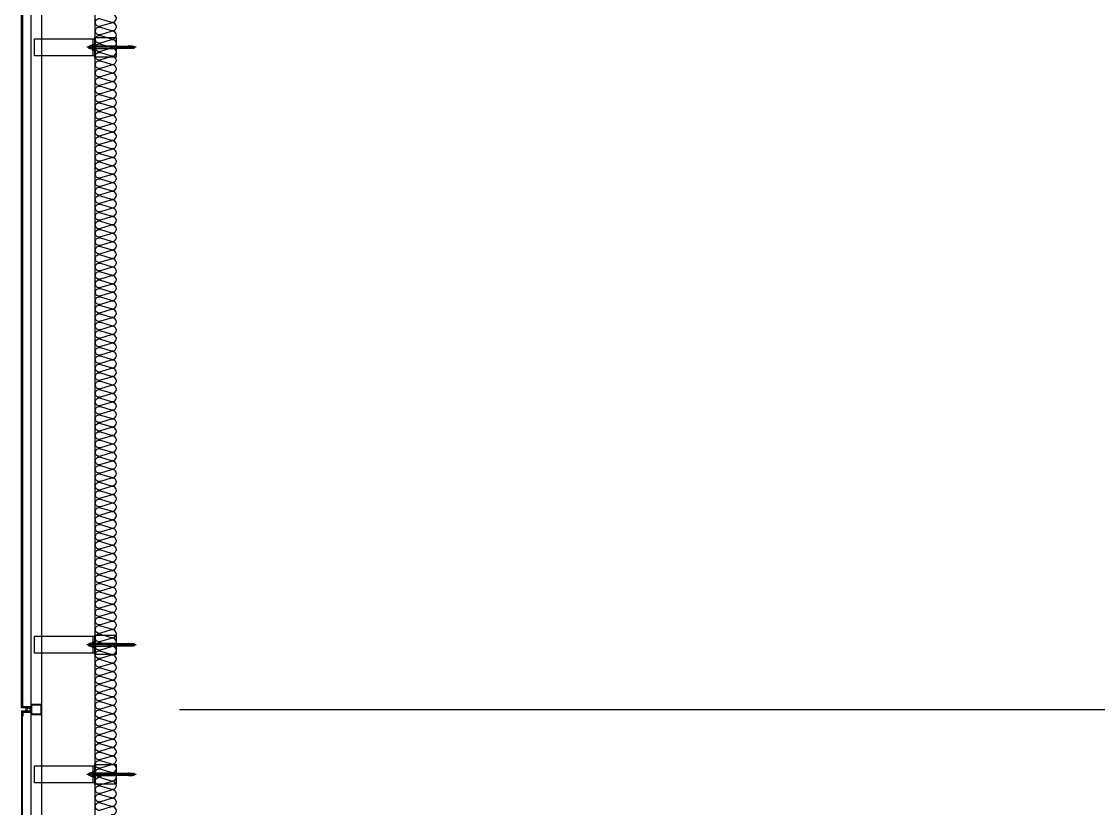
# Model space of a CAD drawing. Header units: millimetres. Extents: x 17311 to 801382, y -242618 to -104888.
# Drawn here: x 705311 to 710421, y -161699 to -157965 of the extents above; entities that cross this region are included whole.
import ezdxf

# ---------------------------------------------------------------- set-up
doc = ezdxf.new("R2010")
doc.units = ezdxf.units.MM
doc.header["$LTSCALE"] = 250
for name, color, linetype in [('A-ETC-8', 8, 'Continuous'), ('A-FIN', 6, 'Continuous'), ('ISL', 251, 'Continuous')]:
    doc.layers.add(name, color=color, linetype=linetype)

# ---------------------------------------------------------------- blocks, each defined once
blk = doc.blocks.new('A$C632c858f')
at = {"layer": 'A-ETC-8'}
blk.add_arc((-2.8, 0), 24, 341.8248, 18.1752, dxfattribs=at)
blk.add_ellipse((34, 0), major_axis=(7.59, 0), ratio=0.987937, dxfattribs=at)
blk = doc.blocks.new('A$Cae507117')
at = {"layer": 'A-ETC-8'}
for points in [[(-50, 0), (-50, -50), (0, -50), (0, 0)], [(-46.8, -3.2), (-46.8, -46.8), (-3.2, -46.8), (-3.2, -3.2)]]:
    blk.add_lwpolyline(points, close=True, dxfattribs=at)
blk = doc.blocks.new('너트 M12')
for p, q in [((-9, 0), (9, 0)), ((-9.5, -9), (-9.5, -0.5)), ((9, -9.5), (-9, -9.5)), ((0, -8.3), (0, -1.2)), ((9.5, -0.5), (9.5, -9))]:
    blk.add_line(p, q)
for centre, start, end in [((-9, -0.5), 90, 180), ((-9, -9), 180, 270), ((9, -0.5), 0, 90), ((9, -9), 270, 0)]:
    blk.add_arc(centre, 0.5, start, end)
at = {"extrusion": (0, 0, -1)}
for centre, major_axis, ratio, start_param, end_param in [((-4.8, -0.9), (-4.75, 0.31), 0.185359, -0.024388, 3.141593), ((4.8, -0.9), (4.75, 0.31), 0.185108, 3.141593, 6.30754), ((-4.8, -8.6), (4.75, 0.31), 0.187111, 0, 3.166211), ((4.8, -8.6), (-4.75, 0.31), 0.185991, 3.117121, 6.283185)]:
    blk.add_ellipse(centre, major_axis=major_axis, ratio=ratio, start_param=start_param, end_param=end_param, dxfattribs=at)
blk = doc.blocks.new('A$C5ebcaad0')
at = {"layer": 'A-ETC-8'}
for p, q in [((-449, -225), (-214, -225)), ((-439, -220.5), (-439, -229.5)), ((-437, -219), (-437.5, -219)), ((-437.5, -231), (-437, -231)), ((-426, -220.5), (-437, -219)), ((-437, -231), (-426, -229.5)), ((-431.6, -219.7), (-431.6, -221.5)), ((-431.6, -228.5), (-431.6, -230.2)), ((-431.1, -222.3), (-429.3, -223.5)), ((-431.1, -227.7), (-429.3, -226.5)), ((-415.6, -218.7), (-430.6, -218.7)), ((-430.6, -231.2), (-415.6, -231.2)), ((-421.1, -224), (-427.7, -224)), ((-421.1, -226), (-427.7, -226)), ((-426, -220.5), (-412, -220.5)), ((-426, -229.5), (-412, -229.5)), ((-420.6, -223.5), (-420.6, -223)), ((-420.6, -227), (-420.6, -226.5)), ((-416.6, -227), (-416.6, -223)), ((-415.6, -218.7), (-412.6, -218.7)), ((-415.6, -231.2), (-412.6, -231.2)), ((-412.6, -218.7), (-412.6, -231.2)), ((-412, -231), (-412, -219)), ((-409, -219), (-412, -219)), ((-412, -231), (-409, -231)), ((-409, -231), (-409, -219)), ((-355, -219), (-409, -219)), ((-409, -231), (-355, -231)), ((-355, -219), (-245.5, -219)), ((-245.5, -231), (-355, -231)), ((-234.2, -229.5), (-224, -229.5)), ((-234, -219), (-225.5, -219)), ((-234, -220.5), (-224, -220.5)), ((-234, -231), (-225.5, -231)), ((-225.5, -231), (-225.5, -219)), ((-224, -220.5), (-225.5, -219)), ((-224, -229.5), (-225.5, -231)), ((-224, -229.5), (-224, -220.5))]:
    blk.add_line(p, q, dxfattribs=at)
for points in [[(-255, -180.5), (-255, -269.5), (-355, -269.5), (-355, -180.5)], [(33.5, -185), (-251.5, -185), (-251.5, -265), (33.5, -265)], [(-251.5, -265), (-245.5, -265), (-245.5, -185), (-251.5, -185)], [(-245.5, -210), (-245.5, -240), (-243.5, -240), (-243.5, -210)]]:
    blk.add_lwpolyline(points, close=True, dxfattribs=at)
blk.add_lwpolyline([(-251.5, -177.5), (-251.5, -272.5, -0.414214), (-252.5, -273.5), (-255, -273.5), (-255, -176.5), (-252.5, -176.5, -0.414214)], format="xyb", close=True, dxfattribs=at)
for centre, radius, start, end in [((-437.5, -220.5), 1.5, 90, 180), ((-437.5, -229.5), 1.5, 180, 270), ((-430.6, -219.7), 1, 90, 180), ((-430.6, -221.5), 1, 180, 236.3099), ((-430.6, -228.5), 1, 123.6901, 180), ((-430.6, -230.2), 1, 180, 270), ((-427.7, -221), 3, 236.3099, 270), ((-427.7, -229), 3, 90, 123.6901), ((-421.1, -223.5), 0.5, 270, 0), ((-421.1, -226.5), 0.5, 0, 90), ((-418.6, -223), 2, 90, 180), ((-418.6, -227), 2, 180, 270), ((-418.6, -223), 2, 0, 90), ((-418.6, -227), 2, 270, 0)]:
    blk.add_arc(centre, radius, start, end, dxfattribs=at)
at = {"layer": 'A-ETC-8', "xscale": -1, "rotation": 90}
blk.add_blockref('너트 M12', (-243.5, -225), dxfattribs=at)

msp = doc.modelspace()

# ---------------------------------------------------------------- linework, layer by layer
at = {"layer": 'A-ETC-8'}
for p, q in [((705355.7, -200799.5), (705355.7, -154461.7)), ((705405.7, -154461.7), (705405.7, -200799.5))]:
    msp.add_line(p, q, dxfattribs=at)
for points in [[(705318.7, -161218), (705353.7, -161218), (705353.7, -161229), (705355.7, -161229), (705355.7, -161216), (705320.3, -161216, 0.226541), (705316.7, -161212.3), (705316.7, -161197.6), (705314.7, -161197.6), (705314.7, -161214, -0.414214)], [(705318.7, -161241), (705353.7, -161241), (705353.7, -161230), (705355.7, -161230), (705355.7, -161243), (705320.3, -161243, -0.226541), (705316.7, -161246.6), (705316.7, -161261.3), (705314.7, -161261.3), (705314.7, -161245, 0.414214)]]:
    msp.add_lwpolyline(points, format="xyb", close=True, dxfattribs=at)
at = {"layer": 'A-FIN'}
msp.add_line((706060.7, -161229.5), (712160.7, -161229.5), dxfattribs=at)
for points in [[(705351.7, -161218), (705351.7, -161222), (705310.7, -161222), (705310.7, -157787), (705351.7, -157787), (705351.7, -157791), (705314.7, -157791), (705314.7, -161218), (705351.7, -161218)], [(705351.7, -161241), (705351.7, -161237), (705310.7, -161237), (705310.7, -165222), (705351.7, -165222), (705351.7, -165218), (705314.7, -165218), (705314.7, -161241), (705351.7, -161241)]]:
    msp.add_lwpolyline(points, close=True, dxfattribs=at)
at = {"layer": 'ISL'}
msp.add_line((705660.7, -203729.5), (705660.7, -154479.5), dxfattribs=at)
msp.add_lwpolyline([(705736.4, -161727.1, 1.372593), (705736.4, -161691.8), (705684.9, -161707.1, -0.509267), (705660.7, -161689.5, -0.509267), (705684.9, -161671.8), (705736.4, -161687.1, 1.372593), (705736.4, -161651.8), (705684.9, -161667.1, -0.509267), (705660.7, -161649.5, -0.509267), (705684.9, -161631.8), (705736.4, -161647.1, 1.372593), (705736.4, -161611.8), (705684.9, -161627.1, -0.509267), (705660.7, -161609.5, -0.509267), (705684.9, -161591.8), (705736.4, -161607.1, 1.372593), (705736.4, -161571.8), (705684.9, -161587.1, -0.509267), (705660.7, -161569.5, -0.509267), (705684.9, -161551.8), (705736.4, -161567.1, 1.372593), (705736.4, -161531.8), (705684.9, -161547.1, -0.509267), (705660.7, -161529.5, -0.509267), (705684.9, -161511.8), (705736.4, -161527.1, 1.372593), (705736.4, -161491.8), (705684.9, -161507.1, -0.509267), (705660.7, -161489.5, -0.509267), (705684.9, -161471.8), (705736.4, -161487.1, 1.372593), (705736.4, -161451.8), (705684.9, -161467.1, -0.509267), (705660.7, -161449.5, -0.509267), (705684.9, -161431.8), (705736.4, -161447.1, 1.372593), (705736.4, -161411.8), (705684.9, -161427.1, -0.509267), (705660.7, -161409.5, -0.509267), (705684.9, -161391.8), (705736.4, -161407.1, 1.372593), (705736.4, -161371.8), (705684.9, -161387.1, -0.509267), (705660.7, -161369.5, -0.509267), (705684.9, -161351.8), (705736.4, -161367.1, 1.372593), (705736.4, -161331.8), (705684.9, -161347.1, -0.509267), (705660.7, -161329.5, -0.509267), (705684.9, -161311.8), (705736.4, -161327.1, 1.372593), (705736.4, -161291.8), (705684.9, -161307.1, -0.509267), (705660.7, -161289.5, -0.509267), (705684.9, -161271.8), (705736.4, -161287.1, 1.372593), (705736.4, -161251.8), (705684.9, -161267.1, -0.509267), (705660.7, -161249.5, -0.509267), (705684.9, -161231.8), (705736.4, -161247.1, 1.372593), (705736.4, -161211.8), (705684.9, -161227.1, -0.509267), (705660.7, -161209.5, -0.509267), (705684.9, -161191.8), (705736.4, -161207.1, 1.372593), (705736.4, -161171.8), (705684.9, -161187.1, -0.509267), (705660.7, -161169.5, -0.509267), (705684.9, -161151.8), (705736.4, -161167.1, 1.372593), (705736.4, -161131.8), (705684.9, -161147.1, -0.509267), (705660.7, -161129.5, -0.509267), (705684.9, -161111.8), (705736.4, -161127.1, 1.372593), (705736.4, -161091.8), (705684.9, -161107.1, -0.509267), (705660.7, -161089.5, -0.509267), (705684.9, -161071.8), (705736.4, -161087.1, 1.372593), (705736.4, -161051.8), (705684.9, -161067.1, -0.509267), (705660.7, -161049.5, -0.509267), (705684.9, -161031.8), (705736.4, -161047.1, 1.372593), (705736.4, -161011.8), (705684.9, -161027.1, -0.509267), (705660.7, -161009.5, -0.509267), (705684.9, -160991.8), (705736.4, -161007.1, 1.372593), (705736.4, -160971.8), (705684.9, -160987.1, -0.509267), (705660.7, -160969.5, -0.509267), (705684.9, -160951.8), (705736.4, -160967.1, 1.372593), (705736.4, -160931.8), (705684.9, -160947.1, -0.509267), (705660.7, -160929.5, -0.509267), (705684.9, -160911.8), (705736.4, -160927.1, 1.372593), (705736.4, -160891.8), (705684.9, -160907.1, -0.509267), (705660.7, -160889.5, -0.509267), (705684.9, -160871.8), (705736.4, -160887.1, 1.372593), (705736.4, -160851.8), (705684.9, -160867.1, -0.509267), (705660.7, -160849.5, -0.509267), (705684.9, -160831.8), (705736.4, -160847.1, 1.372593), (705736.4, -160811.8), (705684.9, -160827.1, -0.509267), (705660.7, -160809.5, -0.509267), (705684.9, -160791.8), (705736.4, -160807.1, 1.372593), (705736.4, -160771.8), (705684.9, -160787.1, -0.509267), (705660.7, -160769.5, -0.509267), (705684.9, -160751.8), (705736.4, -160767.1, 1.372593), (705736.4, -160731.8), (705684.9, -160747.1, -0.509267), (705660.7, -160729.5, -0.509267), (705684.9, -160711.8), (705736.4, -160727.1, 1.372593), (705736.4, -160691.8), (705684.9, -160707.1, -0.509267), (705660.7, -160689.5, -0.509267), (705684.9, -160671.8), (705736.4, -160687.1, 1.372593), (705736.4, -160651.8), (705684.9, -160667.1, -0.509267), (705660.7, -160649.5, -0.509267), (705684.9, -160631.8), (705736.4, -160647.1, 1.372593), (705736.4, -160611.8), (705684.9, -160627.1, -0.509267), (705660.7, -160609.5, -0.509267), (705684.9, -160591.8), (705736.4, -160607.1, 1.372593), (705736.4, -160571.8), (705684.9, -160587.1, -0.509267), (705660.7, -160569.5, -0.509267), (705684.9, -160551.8), (705736.4, -160567.1, 1.372593), (705736.4, -160531.8), (705684.9, -160547.1, -0.509267), (705660.7, -160529.5, -0.509267), (705684.9, -160511.8), (705736.4, -160527.1, 1.372593), (705736.4, -160491.8), (705684.9, -160507.1, -0.509267), (705660.7, -160489.5, -0.509267), (705684.9, -160471.8), (705736.4, -160487.1, 1.372593), (705736.4, -160451.8), (705684.9, -160467.1, -0.509267), (705660.7, -160449.5, -0.509267), (705684.9, -160431.8), (705736.4, -160447.1, 1.372593), (705736.4, -160411.8), (705684.9, -160427.1, -0.509267), (705660.7, -160409.5, -0.509267), (705684.9, -160391.8), (705736.4, -160407.1, 1.372593), (705736.4, -160371.8), (705684.9, -160387.1, -0.509267), (705660.7, -160369.5, -0.509267), (705684.9, -160351.8), (705736.4, -160367.1, 1.372593), (705736.4, -160331.8), (705684.9, -160347.1, -0.509267), (705660.7, -160329.5, -0.509267), (705684.9, -160311.8), (705736.4, -160327.1, 1.372593), (705736.4, -160291.8), (705684.9, -160307.1, -0.509267), (705660.7, -160289.5, -0.509267), (705684.9, -160271.8), (705736.4, -160287.1, 1.372593), (705736.4, -160251.8), (705684.9, -160267.1, -0.509267), (705660.7, -160249.5, -0.509267), (705684.9, -160231.8), (705736.4, -160247.1, 1.372593), (705736.4, -160211.8), (705684.9, -160227.1, -0.509267), (705660.7, -160209.5, -0.509267), (705684.9, -160191.8), (705736.4, -160207.1, 1.372593), (705736.4, -160171.8), (705684.9, -160187.1, -0.509267), (705660.7, -160169.5, -0.509267), (705684.9, -160151.8), (705736.4, -160167.1, 1.372593), (705736.4, -160131.8), (705684.9, -160147.1, -0.509267), (705660.7, -160129.5, -0.509267), (705684.9, -160111.8), (705736.4, -160127.1, 1.372593), (705736.4, -160091.8), (705684.9, -160107.1, -0.509267), (705660.7, -160089.5, -0.509267), (705684.9, -160071.8), (705736.4, -160087.1, 1.372593), (705736.4, -160051.8), (705684.9, -160067.1, -0.509267), (705660.7, -160049.5, -0.509267), (705684.9, -160031.8), (705736.4, -160047.1, 1.372593), (705736.4, -160011.8), (705684.9, -160027.1, -0.509267), (705660.7, -160009.5, -0.509267), (705684.9, -159991.8), (705736.4, -160007.1, 1.372593), (705736.4, -159971.8), (705684.9, -159987.1, -0.509267), (705660.7, -159969.5, -0.509267), (705684.9, -159951.8), (705736.4, -159967.1, 1.372593), (705736.4, -159931.8), (705684.9, -159947.1, -0.509267), (705660.7, -159929.5, -0.509267), (705684.9, -159911.8), (705736.4, -159927.1, 1.372593), (705736.4, -159891.8), (705684.9, -159907.1, -0.509267), (705660.7, -159889.5, -0.509267), (705684.9, -159871.8), (705736.4, -159887.1, 1.372593), (705736.4, -159851.8), (705684.9, -159867.1, -0.509267), (705660.7, -159849.5, -0.509267), (705684.9, -159831.8), (705736.4, -159847.1, 1.372593), (705736.4, -159811.8), (705684.9, -159827.1, -0.509267), (705660.7, -159809.5, -0.509267), (705684.9, -159791.8), (705736.4, -159807.1, 1.372593), (705736.4, -159771.8), (705684.9, -159787.1, -0.509267), (705660.7, -159769.5, -0.509267), (705684.9, -159751.8), (705736.4, -159767.1, 1.372593), (705736.4, -159731.8), (705684.9, -159747.1, -0.509267), (705660.7, -159729.5, -0.509267), (705684.9, -159711.8), (705736.4, -159727.1, 1.372593), (705736.4, -159691.8), (705684.9, -159707.1, -0.509267), (705660.7, -159689.5, -0.509267), (705684.9, -159671.8), (705736.4, -159687.1, 1.372593), (705736.4, -159651.8), (705684.9, -159667.1, -0.509267), (705660.7, -159649.5, -0.509267), (705684.9, -159631.8), (705736.4, -159647.1, 1.372593), (705736.4, -159611.8), (705684.9, -159627.1, -0.509267), (705660.7, -159609.5, -0.509267), (705684.9, -159591.8), (705736.4, -159607.1, 1.372593), (705736.4, -159571.8), (705684.9, -159587.1, -0.509267), (705660.7, -159569.5, -0.509267), (705684.9, -159551.8), (705736.4, -159567.1, 1.372593), (705736.4, -159531.8), (705684.9, -159547.1, -0.509267), (705660.7, -159529.5, -0.509267), (705684.9, -159511.8), (705736.4, -159527.1, 1.372593), (705736.4, -159491.8), (705684.9, -159507.1, -0.509267), (705660.7, -159489.5, -0.509267), (705684.9, -159471.8), (705736.4, -159487.1, 1.372593), (705736.4, -159451.8), (705684.9, -159467.1, -0.509267), (705660.7, -159449.5, -0.509267), (705684.9, -159431.8), (705736.4, -159447.1, 1.372593), (705736.4, -159411.8), (705684.9, -159427.1, -0.509267), (705660.7, -159409.5, -0.509267), (705684.9, -159391.8), (705736.4, -159407.1, 1.372593), (705736.4, -159371.8), (705684.9, -159387.1, -0.509267), (705660.7, -159369.5, -0.509267), (705684.9, -159351.8), (705736.4, -159367.1, 1.372593), (705736.4, -159331.8), (705684.9, -159347.1, -0.509267), (705660.7, -159329.5, -0.509267), (705684.9, -159311.8), (705736.4, -159327.1, 1.372593), (705736.4, -159291.8), (705684.9, -159307.1, -0.509267), (705660.7, -159289.5, -0.509267), (705684.9, -159271.8), (705736.4, -159287.1, 1.372593), (705736.4, -159251.8), (705684.9, -159267.1, -0.509267), (705660.7, -159249.5, -0.509267), (705684.9, -159231.8), (705736.4, -159247.1, 1.372593), (705736.4, -159211.8), (705684.9, -159227.1, -0.509267), (705660.7, -159209.5, -0.509267), (705684.9, -159191.8), (705736.4, -159207.1, 1.372593), (705736.4, -159171.8), (705684.9, -159187.1, -0.509267), (705660.7, -159169.5, -0.509267), (705684.9, -159151.8), (705736.4, -159167.1, 1.372593), (705736.4, -159131.8), (705684.9, -159147.1, -0.509267), (705660.7, -159129.5, -0.509267), (705684.9, -159111.8), (705736.4, -159127.1, 1.372593), (705736.4, -159091.8), (705684.9, -159107.1, -0.509267), (705660.7, -159089.5, -0.509267), (705684.9, -159071.8), (705736.4, -159087.1, 1.372593), (705736.4, -159051.8), (705684.9, -159067.1, -0.509267), (705660.7, -159049.5, -0.509267), (705684.9, -159031.8), (705736.4, -159047.1, 1.372593), (705736.4, -159011.8), (705684.9, -159027.1, -0.509267), (705660.7, -159009.5, -0.509267), (705684.9, -158991.8), (705736.4, -159007.1, 1.372593), (705736.4, -158971.8), (705684.9, -158987.1, -0.509267), (705660.7, -158969.5, -0.509267), (705684.9, -158951.8), (705736.4, -158967.1, 1.372593), (705736.4, -158931.8), (705684.9, -158947.1, -0.509267), (705660.7, -158929.5, -0.509267), (705684.9, -158911.8), (705736.4, -158927.1, 1.372593), (705736.4, -158891.8), (705684.9, -158907.1, -0.509267), (705660.7, -158889.5, -0.509267), (705684.9, -158871.8), (705736.4, -158887.1, 1.372593), (705736.4, -158851.8), (705684.9, -158867.1, -0.509267), (705660.7, -158849.5, -0.509267), (705684.9, -158831.8), (705736.4, -158847.1, 1.372593), (705736.4, -158811.8), (705684.9, -158827.1, -0.509267), (705660.7, -158809.5, -0.509267), (705684.9, -158791.8), (705736.4, -158807.1, 1.372593), (705736.4, -158771.8), (705684.9, -158787.1, -0.509267), (705660.7, -158769.5, -0.509267), (705684.9, -158751.8), (705736.4, -158767.1, 1.372593), (705736.4, -158731.8), (705684.9, -158747.1, -0.509267), (705660.7, -158729.5, -0.509267), (705684.9, -158711.8), (705736.4, -158727.1, 1.372593), (705736.4, -158691.8), (705684.9, -158707.1, -0.509267), (705660.7, -158689.5, -0.509267), (705684.9, -158671.8), (705736.4, -158687.1, 1.372593), (705736.4, -158651.8), (705684.9, -158667.1, -0.509267), (705660.7, -158649.5, -0.509267), (705684.9, -158631.8), (705736.4, -158647.1, 1.372593), (705736.4, -158611.8), (705684.9, -158627.1, -0.509267), (705660.7, -158609.5, -0.509267), (705684.9, -158591.8), (705736.4, -158607.1, 1.372593), (705736.4, -158571.8), (705684.9, -158587.1, -0.509267), (705660.7, -158569.5, -0.509267), (705684.9, -158551.8), (705736.4, -158567.1, 1.372593), (705736.4, -158531.8), (705684.9, -158547.1, -0.509267), (705660.7, -158529.5, -0.509267), (705684.9, -158511.8), (705736.4, -158527.1, 1.372593), (705736.4, -158491.8), (705684.9, -158507.1, -0.509267), (705660.7, -158489.5, -0.509267), (705684.9, -158471.8), (705736.4, -158487.1, 1.372593), (705736.4, -158451.8), (705684.9, -158467.1, -0.509267), (705660.7, -158449.5, -0.509267), (705684.9, -158431.8), (705736.4, -158447.1, 1.372593), (705736.4, -158411.8), (705684.9, -158427.1, -0.509267), (705660.7, -158409.5, -0.509267), (705684.9, -158391.8), (705736.4, -158407.1, 1.372593), (705736.4, -158371.8), (705684.9, -158387.1, -0.509267), (705660.7, -158369.5, -0.509267), (705684.9, -158351.8), (705736.4, -158367.1, 1.372593), (705736.4, -158331.8), (705684.9, -158347.1, -0.509267), (705660.7, -158329.5, -0.509267), (705684.9, -158311.8), (705736.4, -158327.1, 1.372593), (705736.4, -158291.8), (705684.9, -158307.1, -0.509267), (705660.7, -158289.5, -0.509267), (705684.9, -158271.8), (705736.4, -158287.1, 1.372593), (705736.4, -158251.8), (705684.9, -158267.1, -0.509267), (705660.7, -158249.5, -0.509267), (705684.9, -158231.8), (705736.4, -158247.1, 1.372593), (705736.4, -158211.8), (705684.9, -158227.1, -0.509267), (705660.7, -158209.5, -0.509267), (705684.9, -158191.8), (705736.4, -158207.1, 1.372593), (705736.4, -158171.8), (705684.9, -158187.1, -0.509267), (705660.7, -158169.5, -0.509267), (705684.9, -158151.8), (705736.4, -158167.1, 1.372593), (705736.4, -158131.8), (705684.9, -158147.1, -0.509267), (705660.7, -158129.5, -0.509267), (705684.9, -158111.8), (705736.4, -158127.1, 1.372593), (705736.4, -158091.8), (705684.9, -158107.1, -0.509267), (705660.7, -158089.5, -0.509267), (705684.9, -158071.8), (705736.4, -158087.1, 1.372593), (705736.4, -158051.8), (705684.9, -158067.1, -0.509267), (705660.7, -158049.5, -0.509267), (705684.9, -158031.8), (705736.4, -158047.1, 1.372593), (705736.4, -158011.8), (705684.9, -158027.1, -0.509267), (705660.7, -158009.5, -0.509267), (705684.9, -157991.8), (705736.4, -158007.1, 1.372593), (705736.4, -157971.8), (705684.9, -157987.1, -0.509267), (705660.7, -157969.5, -0.509267), (705684.9, -157951.8), (705736.4, -157967.1, 1.372593), (705736.4, -157931.8)], format="xyb", dxfattribs=at)

# ---------------------------------------------------------------- block references
at = {"layer": 'A-ETC-8', "xscale": -1}
for p in [(705405.7, -157862), (705405.7, -160697), (705405.7, -161312)]:
    msp.add_blockref('A$C5ebcaad0', p, dxfattribs=at)
at = {"layer": 'A-ETC-8', "xscale": -1, "rotation": 180}
msp.add_blockref('A$Cae507117', (705405.7, -161254.5), dxfattribs=at)
at = {"layer": 'A-ETC-8'}
msp.add_blockref('A$C632c858f', (705310.7, -161229.5), dxfattribs=at)

doc.saveas('drawing.dxf')
